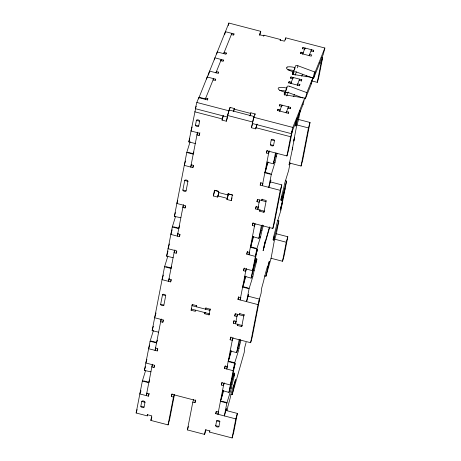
<?xml version="1.0" encoding="UTF-8"?>
<svg xmlns="http://www.w3.org/2000/svg" width="461" height="461" viewBox="0 0 461 461"><rect width="100%" height="100%" fill="white"/><g stroke="black" fill="none" stroke-linecap="round" stroke-linejoin="round"><path stroke-width="0.69" d="M227.469 410.25L227.763 406.959L230.016 398.771A7.774 0.3 -75.4 0 1 232.615 388.393A7.774 0.3 -75.4 0 1 233.652 386.018L235.548 379.547L232.177 394.604L230.834 394.259M147.629 414.508L147.243 415.874L136.139 412.987L142.351 381.045L145.688 370.275M150.937 371.837L144.408 370.437L150.084 341.255L153.427 330.485M158.63 332.191L152.147 330.646L164.565 266.763L167.902 255.993M173.111 257.699L166.623 256.155L172.299 226.973L175.641 216.203M180.885 217.765L174.362 216.365L186.774 152.482L190.116 141.711M195.401 143.129L195.285 143.55L188.837 141.873L195.66 108.37M140.755 391.81L140.853 391.285M140.841 406.21L141.769 401.445A1.665 0.87 15.9 0 1 143.55 401.007A1.665 0.87 15.9 0 1 144.99 402.286L144.068 407.046A1.665 0.87 15.9 0 1 142.288 407.484A1.665 0.87 15.9 0 1 140.841 406.21L144.068 407.046M160.653 304.306L162.502 294.781A1.665 0.87 15.9 0 1 164.283 294.343A1.665 0.87 15.9 0 1 165.724 295.622L163.874 305.142A1.665 0.87 15.9 0 1 162.099 305.58A1.665 0.87 15.9 0 1 160.653 304.306L163.874 305.142M182.867 190.024L184.717 180.499A1.665 0.87 15.9 0 1 186.498 180.061A1.665 0.87 15.9 0 1 187.938 181.34L186.088 190.86A1.665 0.87 15.9 0 1 184.308 191.298A1.665 0.87 15.9 0 1 182.867 190.024L186.088 190.86M195.476 125.15L196.409 120.338A1.665 0.87 15.9 0 1 198.19 119.9A1.665 0.87 15.9 0 1 199.636 121.18L198.697 125.991L195.476 125.15A1.665 0.87 15.9 0 0 196.928 126.377A1.665 0.87 15.9 0 0 198.708 125.939M152.303 364.668L146.287 395.619L147.042 392.968M161.096 319.427L155.08 350.383L155.835 347.732M174.517 250.386L168.501 281.337L169.256 278.686M183.311 205.145L177.295 236.101L178.05 233.45M197.4 132.659L190.716 167.055L191.286 165.067M140.882 390.3L139.844 393.942L148.436 396.178L148.88 393.89L146.731 393.331M152.643 364.219L151.859 366.95L154.009 367.509L154.452 365.227L145.86 362.991L146.898 359.344M149.675 345.058L148.638 348.706L157.23 350.942L157.674 348.654L155.524 348.095M161.431 318.983L160.653 321.715L162.802 322.274L163.246 319.986L154.654 317.756L156.031 312.915M163.378 275.021L162.059 279.66L170.651 281.896L171.094 279.608L168.945 279.049M174.852 249.937L174.074 252.668L176.223 253.227L176.667 250.945L168.075 248.71L169.435 243.927M172.172 229.785L170.847 234.424L179.444 236.66L179.888 234.372L177.739 233.813M183.645 204.701L182.867 207.433L185.017 207.992L185.46 205.704L176.868 203.474L177.756 200.351M185.518 161.004L184.273 165.378L192.865 167.614L193.309 165.326L191.159 164.767M197.74 132.209L196.956 134.946L199.106 135.505L199.55 133.217L190.958 130.982L192.093 127.006M147.243 415.874L147.462 414.733L151.761 415.851L150.874 420.42L168.063 424.892L169.619 419.429L174.35 395.094M227.509 117.123L226.339 121.22L222.041 120.102L223.239 115.544M168.063 424.892L173.469 397.082L171.319 396.523L171.763 394.241L195.401 400.384L194.957 402.672L192.807 402.113L193.585 399.382M226.339 121.22L229.019 109.983L254.086 116.5L251.406 127.737L255.705 128.855L257.071 124.072M195.637 310.207L195.418 311.348L191.119 310.23L192.231 304.514L196.53 305.631L196.305 306.778L196.697 305.413M218.802 192.969L217.632 197.066L213.334 195.948L214.446 190.232L218.745 191.35L218.52 192.496L227.832 194.917L228.218 193.551M217.632 197.066L218.825 192.508M209.415 313.52L209.023 314.886L204.73 313.768L204.949 312.627M232.021 197.873L231.238 200.604L226.945 199.486L228.529 193.562M227.832 194.917L228.051 193.776L232.35 194.894L231.238 200.604M209.023 314.886L210.135 309.17L205.837 308.057L205.618 309.198L206.004 307.833M205.958 429.612L204.592 434.395L187.402 429.923L192.807 402.113M255.705 128.855L256.898 124.297M204.592 434.395L205.479 429.819L209.778 430.937L209.553 432.084L232.114 437.95L233.675 432.487L237.375 413.436L225.619 410.382M232.114 437.95L235.819 418.905L215.765 413.69L216.209 411.402L218.358 411.961M224.265 382.849L223.481 385.58L221.338 385.021L221.781 382.734L230.373 384.97L232.897 375.398L232.379 377.219M234.269 367.509L235.231 363.401L233.151 370.684L224.559 368.448L225.003 366.167L227.152 366.726M233.059 337.613L232.275 340.345L230.125 339.786L230.575 337.498L250.628 342.713L252.184 337.25L259.589 299.154L247.834 296.1M241.944 325.449L233.347 323.213L233.796 320.931L235.94 321.49M237.49 314.488L236.902 316.534L234.758 315.975L235.202 313.693L243.794 315.929L244.174 314.604M250.628 342.713L258.033 304.623L237.98 299.408L238.423 297.12L240.573 297.679M246.479 268.567L245.696 271.299L243.552 270.74L243.996 268.452L252.588 270.688L255.112 261.116L254.593 262.937M256.483 253.227L257.445 249.119L255.365 256.402L246.768 254.167L247.217 251.885L249.361 252.444M255.077 224.011L254.489 226.063L252.34 225.504L252.789 223.216L272.843 228.431L274.399 222.968L281.804 184.873L270.048 181.818M264.159 211.167L255.561 208.931L256.011 206.649L258.154 207.208M259.704 200.207L259.117 202.252L256.973 201.693L257.417 199.411L266.009 201.647M272.843 228.431L280.248 190.341L260.194 185.126L260.638 182.838L262.782 183.397M269.362 150.839L268.584 153.571L266.435 153.012L266.879 150.73L286.932 155.945L288.494 150.476L292.222 131.281L290.661 136.75L286.932 155.945M215.69 425.676L216.618 420.91A1.665 0.87 15.9 0 1 218.393 420.472A1.665 0.87 15.9 0 1 219.839 421.752L218.912 426.511A1.665 0.87 15.9 0 1 217.137 426.949A1.665 0.87 15.9 0 1 215.69 425.676L218.912 426.511M223.931 383.293L217.915 414.243L218.289 412.923M232.719 338.057L226.703 369.007L227.573 365.971M237.352 314.252L235.496 323.772L236.257 321.121M246.139 269.011L240.123 299.967L240.884 297.316M254.933 223.775L248.917 254.726L249.678 252.081M259.566 199.97L257.711 209.49L258.465 206.839M269.028 151.289L262.338 185.685L262.908 183.697M221.32 399.255L223.049 390.369M229.105 359.205L230.702 351.005M243.535 284.979L245.264 276.087M250.922 246.975L252.945 236.562M265.496 172.011L265.749 170.697M265.888 169.988L267.397 162.226M242.111 325.224L241.72 326.59L237.427 325.472L237.645 324.331M264.326 210.942L263.934 212.308L259.641 211.19L259.86 210.049M273.546 145.457L274.479 140.645A1.665 0.87 15.9 0 0 273.033 139.366A1.665 0.87 15.9 0 0 271.258 139.804L270.325 144.616L273.546 145.457A1.665 0.87 15.9 0 1 271.777 145.843A1.665 0.87 15.9 0 1 270.33 144.57M222.519 390.605L228.927 392.42L234.228 372.966L233.525 376.723A7.774 0.3 -75.4 0 1 234.568 374.349A7.774 0.3 -75.4 0 1 231.969 384.722L230.661 390.767L226.864 403.029L224.357 415.92L226.437 408.636L226.103 410.348M228.927 392.42L234.597 363.239L238.395 350.977L239.703 344.932A7.774 0.3 -75.4 0 0 240.844 340.714M230.333 350.533L230.218 350.954L236.66 352.63L239.167 339.734M241.72 326.59L244.019 314.782L239.72 313.664L239.495 314.805L239.887 313.44M244.733 276.329L251.141 278.139L256.443 258.684L255.74 262.442A7.774 0.3 -75.4 0 1 256.783 260.067A7.774 0.3 -75.4 0 1 254.184 270.44L252.876 276.485L249.078 288.747L246.572 301.644L248.652 294.354L248.208 296.642M251.141 278.139L256.812 248.957L260.609 236.695L261.917 230.65A7.774 0.3 -75.4 0 0 263.312 225.452M252.467 236.539L258.875 238.349L261.381 225.452M263.934 212.308L266.233 200.5L261.934 199.383L261.71 200.529L262.102 199.158M277.153 153.415A7.774 0.3 -75.4 0 1 276.398 156.158L275.09 162.203L271.293 174.465L268.786 187.362L270.866 180.072L270.423 182.36M266.948 162.047L273.356 163.857L275.471 152.96M231.935 379.507L234.712 365.221M254.149 265.225L256.927 250.94M264.372 245.897L263.11 250.68L265.259 241.322L265.035 242.469M306.421 75.621L306.196 76.762L306.588 75.397M280.801 208.28L283.578 193.995M292.147 149.9L294.441 138.087M306.404 76.549L306.611 75.477M277.24 220.45L278.847 220.871L276.341 233.762L274.266 241.051L271.08 258.275L265.945 276.266L264.602 275.914M285.238 180.729L286.586 181.081L280.91 210.262L277.119 222.525L275.805 228.57A7.774 0.3 -75.4 0 0 273.212 238.942A7.774 0.3 -75.4 0 0 274.249 236.568L273.546 240.325L278.847 220.871M290.096 163.015L288.644 170.472L284.852 182.735L283.538 188.774A7.774 0.3 -75.4 0 0 280.945 199.152A7.774 0.3 -75.4 0 0 281.988 196.778L281.285 200.535L286.586 181.081M300.272 110.657L298.555 119.48L296.475 126.769L293.703 141.054L294.648 137.741M270.918 258.235L282.541 261.254L286.241 242.209L287.802 236.747L276.047 233.687M289.203 162.94L301.05 166.023L308.455 127.928L310.017 122.465L298.261 119.405M311.786 80.917L317.318 82.358L321.046 63.157L322.608 57.694L321.219 57.331M287.802 236.747L284.103 255.792L282.541 261.254M310.017 122.465L302.612 160.555L301.05 166.023M322.608 57.694L318.874 76.889L317.318 82.358M265.945 276.266L269.322 261.203L267.426 267.68A7.774 0.3 -75.4 0 0 266.383 270.054A7.774 0.3 -75.4 0 0 263.79 280.426L261.537 288.621L261.122 293.173L258.857 301.096M227.175 116.956L195.297 108.669L196.841 102.463L198.777 97.651L207.375 99.887L207.848 98.712L205.704 98.153L205.358 99.53M198.472 98.896L228.887 23.05L260.759 31.342L259.733 35.474M206.614 79.038L207.127 76.97L215.725 79.2L215.466 80.237M208.476 75.212L209.501 71.08L218.099 73.311L218.572 72.135L216.428 71.576L216.082 72.953M214.336 59.901L214.849 57.832L223.441 60.068L223.187 61.106M216.71 54.012L217.223 51.943L225.821 54.179M207.508 100.089L207.848 98.712M213.23 80.024L213.576 78.647L205.404 98.89L198.956 97.213M224.628 34.794L225.4 31.688L233.992 33.924L233.739 34.955M228.27 25.534L228.887 23.05M220.952 60.887L221.292 59.509L215.95 72.752M218.318 73.172L218.572 72.135M223.89 53.476L224.144 52.445L226.293 53.003L226.04 54.035M231.497 34.754L231.843 33.376L223.671 53.62M227.688 114.893L230.056 107.419L234.355 108.537L233.842 110.605M229.203 110.865L230.056 107.419M233.52 111.533L234.355 108.537M263.686 36.246L263.946 35.209L280.415 39.496L280.161 40.528M249.995 115.82L250.83 112.818L255.129 113.936L254.87 114.968M250.058 115.918L250.83 112.818M255.129 113.936L253.781 117.273L252.242 123.479L291.277 133.632L303.119 104.284L304.658 98.084L292.816 127.426L291.277 133.632M285.313 39.928L285.826 37.86L324.861 48.013L323.322 54.214L313.601 78.307A2.224 0.622 13.9 0 1 313.146 78.168L314.535 71.922L297.91 65.762A2.224 0.628 13.9 0 0 296.319 65.537L295.524 65.796L292.562 74.33M277.626 110.686L277.966 109.303L280.115 109.862L279.775 111.245M279.527 105.972L279.867 104.595L290.614 107.384L290.269 108.767M284.23 94.776L284.875 92.194A7.785 2.201 13.9 0 1 279.787 90.206A7.762 2.213 13.8 0 1 278.398 89.071L278.156 88.581A7.785 2.201 13.9 0 1 286.54 88.08L287.249 86.305L287.733 86.069A2.224 0.622 13.8 0 1 289.243 86.19M281.677 106.531L282.017 105.154L279.643 111.043M284.287 94.833L286.535 88.068M286.223 90.437L286.996 87.336M288.788 83.02L289.128 81.643L291.277 82.202L290.937 83.579M290.689 78.312L291.029 76.929L301.776 79.724L301.431 81.101M292.505 74.267L293.15 71.686A7.774 2.201 13.9 0 1 286.684 68.562A7.779 2.201 14 0 1 286.725 67.323L287.295 67.047M288.402 92.315L288.275 92.834L288.396 92.534M294.498 69.928L295.011 67.859M292.839 78.871L293.179 77.488L290.805 83.383M300.67 53.574L301.016 52.191L303.159 52.75L302.819 54.133M297.397 67.83L297.91 65.762M286.218 112.916L286.563 111.539L288.713 112.098L288.367 113.475M302.572 48.86L302.917 47.483L313.659 50.278L313.319 51.655M288.119 108.208L288.465 106.825L286.085 112.72M304.721 49.419L305.061 48.042L302.687 53.931M297.38 85.256L297.725 83.879L299.875 84.438L299.529 85.815M299.281 80.548L299.627 79.165L297.247 85.055M309.268 55.81L309.608 54.427L311.757 54.986L311.279 56.167L300.537 53.372L301.016 52.191M311.169 51.096L311.509 49.719L309.135 55.608M304.721 98.631L305.326 98.815L306.865 92.615L312.933 77.575L294.349 74.601A2.224 0.622 14 0 1 292.908 74.031L292.435 73.449L293.15 71.686M305.326 98.815L311.394 83.775L312.933 77.575M313.601 78.307L315.14 72.106L324.861 48.013M189.684 138.749L188.837 141.873M175.376 212.602L174.362 216.365M167.983 251.118L166.623 256.155M153.334 326.25L152.147 330.646M145.428 366.674L144.408 370.437M276.26 153.069L273.356 163.857M262.47 225.008L258.875 238.349M299.978 110.594L295.76 126.043L296.463 122.286A7.774 0.3 -75.4 0 1 295.265 125.703A7.774 0.3 -75.4 0 1 296.504 119.964M240.256 339.29L236.66 352.63M199.106 135.505L199.884 132.768M192.865 167.614L193.424 165.66M185.017 207.992L185.576 206.038M179.444 236.66L180.026 234.609M176.223 253.227L176.811 251.182M170.651 281.896L171.285 279.683M136.139 412.987L137.113 409.57M162.802 322.274L163.436 320.061M222.041 120.102L223.21 116.005M157.23 350.942L157.818 348.891M154.009 367.509L154.596 365.464M148.436 396.178L149.214 393.446M213.334 195.948L214.895 190.485L218.577 191.442M150.874 420.42L151.848 417.003M192.387 304.335L192.007 305.66L209.916 310.316L210.291 308.991M191.119 310.23L191.511 308.864M226.945 199.486L228.5 194.023L232.799 195.141M171.319 396.523L172.097 393.792M173.469 397.082L174.246 394.351M251.406 127.737L252.576 123.64M204.73 313.768L205.116 312.402M194.957 402.672L195.735 399.941M187.402 429.923L188.376 426.506M266.435 153.012L267.213 150.28M260.194 185.126L260.932 182.521M256.973 201.693L257.555 199.648M255.561 208.931L256.345 206.2M252.34 225.504L253.158 222.64M246.768 254.167L247.551 251.435M259.641 211.19L260.027 209.824M243.552 270.74L244.33 268.008M237.98 299.408L238.717 296.803M234.758 315.975L235.34 313.929M233.347 323.213L234.13 320.481M230.125 339.786L230.944 336.922M224.559 368.448L225.337 365.717M237.427 325.472L237.813 324.106M221.338 385.021L222.116 382.29M209.553 432.084L209.945 430.718M215.765 413.69L216.347 411.638M264.015 246.116L269.506 226.864M263.346 249.539L269.622 227.544M280.248 190.341L281.804 184.873M292.793 147.266L289.07 164.865L289.831 162.214M285.134 188.526L282.61 198.097L283.135 196.277M281.245 205.992L280.282 210.101L282.357 202.811M246.122 342.333L244.601 348.026L244.238 352.348L232.177 394.604M258.033 304.623L259.589 299.154M235.819 418.905L237.375 413.436M193.897 151.969L193.222 154.158L186.774 152.482M179.594 225.89L178.741 228.65L172.299 226.973M171.682 266.251L171.008 268.44L164.565 266.763M157.38 340.172L156.527 342.932L150.084 341.255M149.646 379.962L148.794 382.722L142.351 381.045M268.187 162.018L264.845 172.789L271.293 174.465M253.706 236.51L250.369 247.28L256.812 248.957M245.972 276.3L242.63 287.07L249.078 288.747M231.491 350.792L228.155 361.562L234.597 363.239M223.758 390.582L220.416 401.352L226.864 403.029M195.297 108.669L196.271 106.266M223.441 60.068L222.968 61.25L220.819 60.691M226.057 53.591L226.293 53.003M233.877 34.218L233.992 33.924M215.725 79.2L215.247 80.381L213.097 79.822M260.759 31.342L259.41 34.684L263.709 35.797L263.946 35.209M280.415 39.496L280.179 40.084L284.477 41.202L285.826 37.86M277.966 109.303L277.493 110.484L288.234 113.279L288.713 112.098M279.867 104.595L279.395 105.771L281.544 106.33M284.875 92.194L284.16 93.958L284.379 94.372A2.224 0.622 14 0 0 285.687 94.995L304.03 97.945A2.201 0.64 14 0 1 304.658 98.078M289.128 81.643L288.655 82.819L299.396 85.613L299.875 84.438M291.029 76.929L290.557 78.111L292.706 78.67M302.917 47.483L302.439 48.659L304.588 49.218M284.679 95.058L285.711 92.505L286.506 92.252M292.954 74.549L293.985 71.997L294.47 71.766A2.224 0.634 14 0 1 296.377 71.962L311.809 77.684M286.702 95.94L288.298 91.975M295.057 75.229L296.394 71.916M293.519 96.689L294.452 94.378M301.771 76.244L302.572 74.256M290.614 107.384L290.136 108.566L287.987 108.007M301.776 79.724L301.298 80.906L299.149 80.347M313.659 50.278L313.18 51.453L311.037 50.894M289.243 86.178L306.404 92.477A2.23 0.611 14 0 0 306.87 92.592M294.043 70.666L291.94 70.205A7.768 2.172 13.8 0 0 289.162 69.922M285.768 91.169L282.939 90.598A7.693 2.23 14.1 0 0 280.858 90.414L280.207 90.391A7.762 2.184 13.8 0 0 279.625 90.414M231.37 34.546L233.52 35.105M319.657 62.8L321.046 63.157M296.7 124.868L308.455 127.928M234.119 109.124L250.594 113.406M196.841 102.463L228.714 110.755M253.781 117.273L292.816 127.426M227.457 115.446L252.53 121.969M194.686 111.787L222.265 118.955M255.924 127.714L290.661 136.75M196.403 120.39L199.625 121.231M271.247 139.856L274.468 140.697M275.326 155.881L276.398 156.158M273.379 162.134L274.992 162.554M187.99 152.291L193.361 153.686M264.989 172.316L270.359 173.711M184.717 180.499L187.938 181.34M217.851 195.925L227.164 198.345M260.845 230.373L261.917 230.65M274.485 239.15L286.241 242.209M259.284 236.724L260.511 237.04M173.509 226.783L178.885 228.178M250.507 246.808L255.878 248.202M253.112 270.163L254.184 270.44M251.55 276.514L252.778 276.836M165.776 266.573L171.146 267.968M242.774 286.598L248.145 287.992M162.502 294.781L165.724 295.622M191.344 309.089L209.248 313.745M238.418 344.598L239.703 344.932M237.697 348.009L239.04 348.36M151.294 341.065L156.671 342.46M229.365 361.366L234.735 362.767M230.679 384.388L231.969 384.722M229.958 387.799L231.301 388.15M143.561 380.855L148.932 382.25M221.632 401.156L227.002 402.557M141.769 401.445L144.99 402.286M216.618 420.91L219.839 421.752M314.535 71.922L314.679 71.968A2.23 0.611 14 0 0 315.145 72.083M302.94 97.974L288.096 92.477A2.224 0.634 14 0 0 286.5 92.252M302.641 104.163A2.201 0.651 14 0 1 303.125 104.272M287.301 67.047A7.774 2.201 13.9 0 1 291.992 66.989A7.779 2.201 14 0 1 294.815 67.554M310.916 83.654A2.201 0.651 14 0 1 311.4 83.764M287.906 69.911A7.779 2.19 13.8 0 1 289.122 69.899M296.625 119.48A7.774 0.3 -75.4 0 1 296.878 118.5"/></g></svg>
